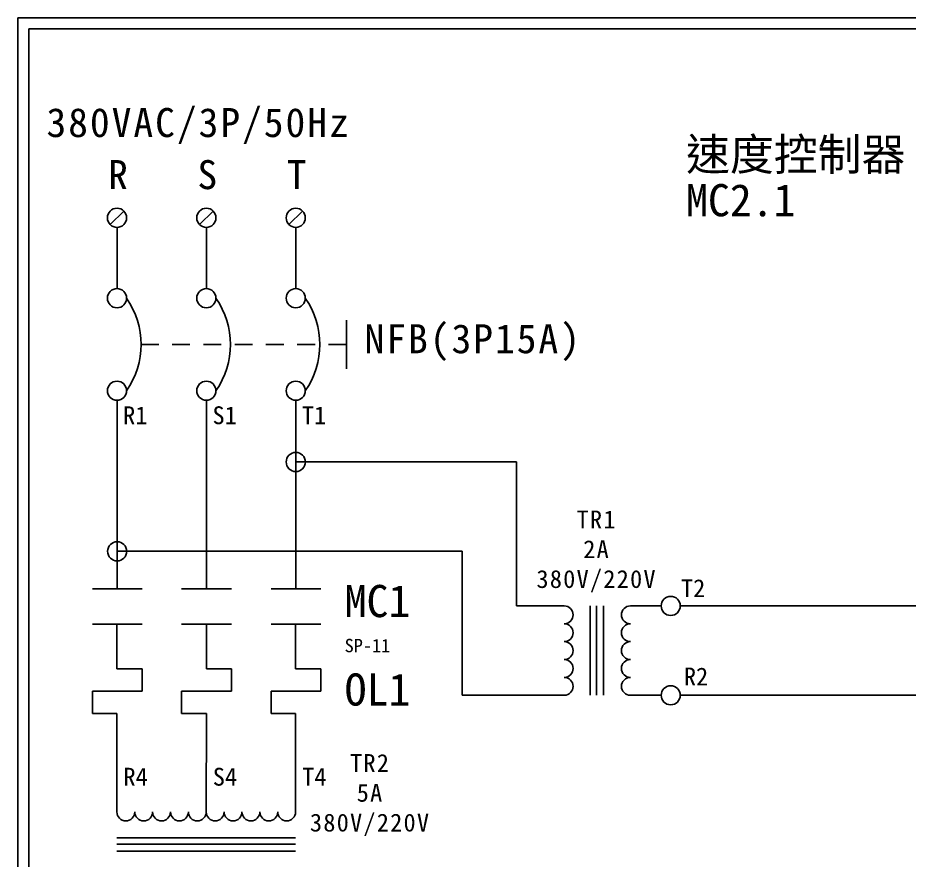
# Model space of a CAD drawing. Extents: x 10 to 297, y 3 to 207.
# Drawn here: x 10 to 109.7, y 112.7 to 207 of the extents above; entities that cross this region are included whole.
import ezdxf

# ---------------------------------------------------------------- set-up
doc = ezdxf.new("R2010")
doc.units = 0
doc.linetypes.add('HIDDEN9', pattern=[3.5, 2, -1.5])
doc.layers.get('0').update_dxf_attribs({"linetype": 'CONTINUOUS'})
doc.layers.add('圖框層', color=7, linetype='CONTINUOUS')
doc.layers.add('標尺寸層', color=3, linetype='CONTINUOUS')
doc.styles.add('STSL', font='KAIU.TTF')
doc.styles.add('標楷體', font='KAIU.TTF')

msp = doc.modelspace()

# ---------------------------------------------------------------- linework, layer by layer
for p, q in [((21.855, 185.345), (20.34, 183.831)), ((31.855, 185.345), (30.34, 183.831)), ((41.855, 185.345), (40.34, 183.831)), ((21.098, 164.097), (21.111, 143.064)), ((41.098, 164.097), (41.107, 143.064)), ((176.447, 141.15), (84.129, 141.15)), ((41.08, 139.091), (41.081, 134.098)), ((199.292, 131.15), (84.129, 131.15))]:
    msp.add_line(p, q)
at = {"color": 7, "linetype": 'HIDDEN9'}
msp.add_line((46.765, 170.41), (23.794, 170.41), dxfattribs=at)
for centre in [(21.098, 184.588), (31.098, 184.588), (41.098, 184.588), (21.098, 175.586), (31.098, 175.586), (41.098, 175.586), (21.098, 165.234), (31.098, 165.234), (41.098, 165.234), (41.101, 157.261), (21.116, 147.26), (83.058, 141.15), (83.058, 131.15)]:
    msp.add_circle(centre, 1.071)
at = {"color": 7}
for centre in [(14.742, 170.41), (24.742, 170.41), (34.742, 170.41)]:
    msp.add_arc(centre, 9.053, 325.1286, 34.8714, dxfattribs=at)
at = {"layer": '圖框層', "color": 7}
for p, q in [((297, 206.969), (10, 206.969)), ((10, 3), (10, 206.969)), ((295.75, 205.719), (11.25, 205.719)), ((11.25, 4.25), (11.25, 205.719))]:
    msp.add_line(p, q, dxfattribs=at)
at = {"layer": '標尺寸層', "color": 7}
for p, q in [((21.098, 183.517), (21.098, 176.657)), ((31.098, 183.517), (31.098, 176.657)), ((41.098, 183.517), (41.098, 176.657)), ((46.765, 173.143), (46.765, 167.677)), ((21.098, 164.163), (21.098, 164.097)), ((31.098, 164.163), (31.098, 164.097)), ((31.098, 164.097), (31.111, 143.067)), ((41.098, 164.163), (41.098, 164.097)), ((65.808, 157.273), (41.101, 157.261)), ((65.808, 141.15), (65.808, 157.273)), ((59.729, 147.285), (21.109, 147.26)), ((59.729, 131.15), (59.729, 147.285)), ((18.351, 143.064), (23.919, 143.064)), ((28.327, 143.067), (33.895, 143.067)), ((38.351, 143.064), (43.919, 143.064)), ((71.142, 141.15), (65.808, 141.15)), ((74.036, 141.15), (74.036, 131.15)), ((74.764, 141.15), (74.764, 131.15)), ((75.532, 141.15), (75.532, 131.15)), ((81.987, 141.15), (78.547, 141.15)), ((18.351, 139.091), (23.919, 139.091)), ((21.08, 139.091), (21.081, 134.091)), ((28.327, 139.094), (33.895, 139.094)), ((31.112, 139.094), (31.114, 134.094)), ((38.351, 139.091), (43.919, 139.091)), ((21.081, 134.091), (23.919, 134.091)), ((23.919, 134.091), (23.919, 131.591)), ((31.114, 134.094), (33.895, 134.094)), ((33.895, 134.094), (33.895, 131.594)), ((41.081, 134.098), (43.919, 134.098)), ((43.919, 134.098), (43.919, 131.598)), ((18.351, 131.591), (23.919, 131.591)), ((18.351, 131.591), (18.351, 129.091)), ((28.327, 131.594), (33.895, 131.594)), ((28.327, 131.594), (28.327, 129.094)), ((38.351, 131.598), (43.919, 131.598)), ((38.351, 131.598), (38.351, 129.098)), ((71.142, 131.15), (59.729, 131.15)), ((81.987, 131.15), (78.547, 131.15)), ((18.351, 129.091), (21.083, 129.091)), ((21.083, 129.091), (21.083, 118.091)), ((28.327, 129.094), (31.116, 129.094)), ((31.116, 129.094), (31.083, 118.091)), ((38.351, 129.098), (41.083, 129.098)), ((41.083, 129.098), (41.083, 118.094)), ((31.083, 115.197), (21.083, 115.197)), ((41.083, 115.197), (31.083, 115.197)), ((31.083, 114.469), (21.083, 114.469)), ((41.083, 114.469), (31.083, 114.469)), ((31.083, 113.702), (21.083, 113.702)), ((41.083, 113.702), (31.083, 113.702))]:
    msp.add_line(p, q, dxfattribs=at)
for centre, start, end in [((71.142, 140.15), 270, 90), ((78.547, 140.15), 90, 270), ((71.142, 138.15), 270, 90), ((78.547, 138.15), 90, 270), ((71.142, 136.15), 270, 90), ((78.547, 136.15), 90, 270), ((71.142, 134.15), 270, 90), ((78.547, 134.15), 90, 270), ((71.142, 132.15), 270, 90), ((78.547, 132.15), 90, 270), ((22.083, 118.091), 180, 0), ((24.083, 118.091), 180, 0), ((26.083, 118.091), 180, 0), ((28.083, 118.091), 180, 0), ((30.083, 118.091), 180, 0), ((32.083, 118.091), 180, 0), ((34.083, 118.091), 180, 0), ((36.083, 118.091), 180, 0), ((38.083, 118.091), 180, 0), ((40.083, 118.091), 180, 0)]:
    msp.add_arc(centre, 1, start, end, dxfattribs=at)

# ---------------------------------------------------------------- texts
at = {"color": 0, "style": '標楷體'}
for s, insert, char_height, width, attachment_point in [('\\pt6.5;{\\T1.1;380VAC/3P/50Hz}', (13.204, 196.875), 3.25, 35.21297, 1), ('\\pt6.5;{\\T1.1;R}', (20.098, 191.047), 3.25, 2, 1), ('\\pt6.5;{\\T1.1;S}', (30.098, 191.047), 3.25, 2, 1), ('\\pt6.5;{\\T1.1;T}', (40.098, 191.047), 3.25, 2, 1), ('\\pt6.5;{\\T1.1;NFB(3P15A)}', (60.961, 172.678), 3.25, 24.60718, 2), ('\\pt6.5;{\\T1.1;TR1\\P2A\\P380V/220V}', (74.765, 151.829), 2, 17.63118, 2), ('\\pt6.5;{\\T1.1;TR2\\P5A\\P380V/220V}', (49.419, 124.569), 2, 17.63118, 2)]:
    msp.add_mtext(s, dxfattribs=dict(at, insert=insert, char_height=char_height, width=width, attachment_point=attachment_point))
at = {"layer": '圖框層', "color": 4, "style": 'STSL'}
for s, height, p in [('速度控制器', 3.6, (84.772, 189.893)), ('MC2.1', 3.6, (84.772, 184.761)), ('R1', 2, (21.78, 161.487)), ('S1', 2, (31.78, 161.487)), ('T1', 2, (41.78, 161.487)), ('T2', 2, (84.203, 142.135)), ('MC1', 3.6, (46.571, 139.897)), ('SP-11', 1.5, (46.571, 135.965)), ('OL1', 3.6, (46.571, 129.995)), ('R2', 2, (84.531, 132.252)), ('R4', 2, (21.817, 121.033)), ('S4', 2, (31.817, 121.033)), ('T4', 2, (41.817, 121.033))]:
    msp.add_text(s, height=height, dxfattribs=at).set_placement(p)

doc.saveas('drawing.dxf')
